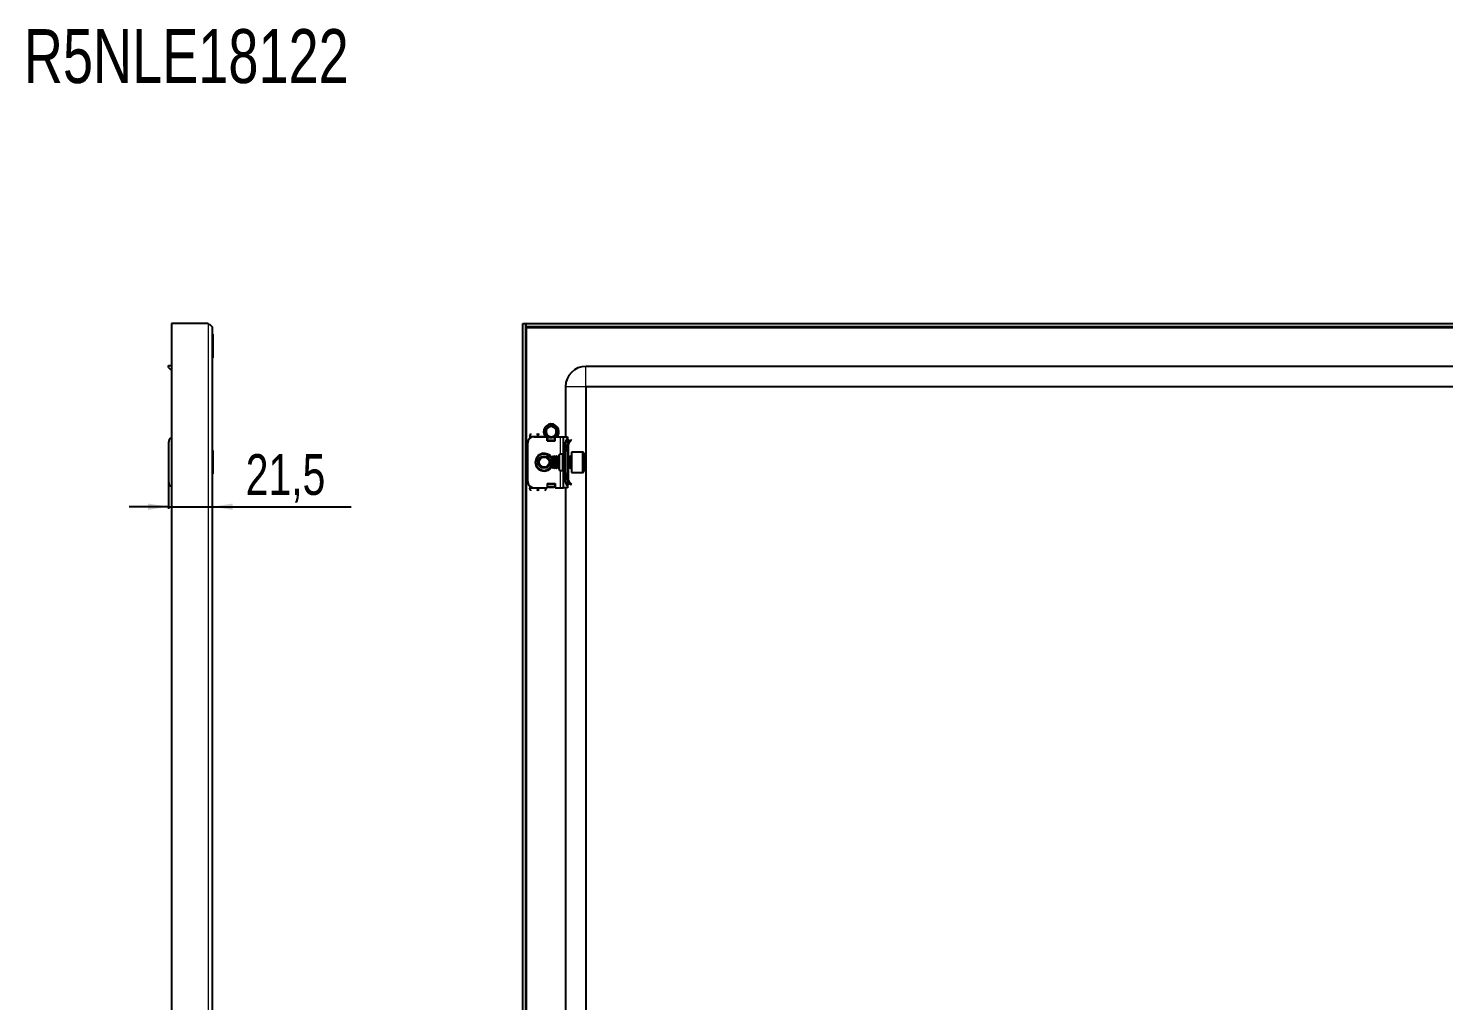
# Model space of a CAD drawing. Header units: millimetres. Extents: x -637 to 2088, y -736 to 1285.
# Drawn here: x 700 to 1394, y 808 to 1285 of the extents above; entities that cross this region are included whole.
import ezdxf

# ---------------------------------------------------------------- set-up
doc = ezdxf.new("R2010")
doc.units = ezdxf.units.MM
doc.layers.add('FORMAT', color=7, linetype='Continuous')
doc.styles.add('SLDTEXTSTYLE0', font='TXT', dxfattribs={"width": 0.75})
doc.dimstyles.new('SLDDIMSTYLE1', dxfattribs={"dimtxt": 20, "dimasz": 10, "dimexe": 0, "dimexo": 0.0625, "dimgap": 5, "dimtad": 2, "dimdec": 1, "dimrnd": 1e-09, "dimzin": 12, "dimdsep": 46, "dimtxsty": 'SLDTEXTSTYLE0', "dimsah": 1, "dimcen": 0.09, "dimadec": 0, "dimazin": 3, "dimtfac": 1, "dimtmove": 0, "dimatfit": 0, "dimfxl": 0, "dimfrac": 2, "dimtolj": 1, "dimtzin": 12, "dimarcsym": 0})

# ---------------------------------------------------------------- blocks, each defined once
blk = doc.blocks.new('_D_4')
at = {"layer": 'FORMAT'}
for p, q in [((768.38, 1063.1), (768.38, 1049.78)), ((768.38, 1050.78), (749.14, 1050.78)), ((768.38, 1050.78), (789.88, 1050.78)), ((789.88, 1050.78), (857.99, 1050.78))]:
    blk.add_line(p, q, dxfattribs=at)
for points in [[(768.38, 1050.78), (758.38, 1052.32), (758.38, 1049.24)], [(789.88, 1050.78), (799.88, 1049.24), (799.88, 1052.32)]]:
    blk.add_solid(points, dxfattribs=at)
at = {"layer": 'FORMAT', "insert": (806.27, 1076.56), "char_height": 20, "attachment_point": 1, "style": 'SLDTEXTSTYLE0'}
blk.add_mtext('21,5', dxfattribs=at)

msp = doc.modelspace()

# ---------------------------------------------------------------- linework, layer by layer
at = {"color": 7, "linetype": 'Continuous', "lineweight": 25}
for p, q in [((769.88, 1140.61), (769.88, -620.39)), ((787.78, 1140.61), (769.88, 1140.61)), ((942.11, -620.39), (942.11, 1140.61)), ((942.11, 1140.61), (943.61, 1140.61)), ((943.61, -620.39), (943.61, 1140.61)), ((943.81, 1139.11), (943.81, 1140.61)), ((943.81, 1140.61), (2086.41, 1140.61)), ((943.81, 1139.11), (2086.41, 1139.11)), ((789.88, 1138.51), (789.88, -618.29)), ((790.12, 1135.4), (789.88, 1135.4)), ((790.12, 1135.4), (790.12, 1123.83)), ((768.38, 1120.11), (769.88, 1120.11)), ((768.38, 1119.11), (768.38, 1120.11)), ((768.38, 1119.11), (769.38, 1118.11)), ((769.88, 1118.11), (769.38, 1118.11)), ((789.88, 1123.83), (790.12, 1123.83)), ((1502.61, 1119.61), (973.11, 1119.61)), ((963.11, 1109.61), (963.11, 1085.11)), ((973.11, 1109.61), (973.11, -589.39)), ((2057.11, 1109.61), (973.11, 1109.61)), ((954.48, 1090.14), (954.68, 1090.25)), ((954.66, 1090.24), (954.61, 1090.22)), ((954.66, 1090.17), (954.61, 1090.22)), ((954.66, 1090.24), (954.88, 1090.32)), ((954.84, 1090.33), (954.8, 1090.31)), ((955.03, 1090.41), (954.99, 1090.4)), ((955.03, 1090.41), (955.26, 1090.49)), ((955.23, 1090.48), (955.18, 1090.47)), ((955.42, 1090.53), (955.37, 1090.52)), ((956.3, 1090.61), (955.56, 1090.54)), ((957.8, 1090.09), (957.76, 1090.12)), ((957.97, 1089.97), (957.93, 1090)), ((945.61, 1085.36), (945.61, 1084.35)), ((947.61, 1085.11), (954.11, 1085.11)), ((953.11, 1087.71), (953.13, 1087.96)), ((953.11, 1087.5), (953.13, 1087.74)), ((953.11, 1087.71), (953.11, 1087.66)), ((953.11, 1087.5), (953.11, 1087.45)), ((953.12, 1087.91), (953.12, 1087.86)), ((953.12, 1087.3), (953.13, 1087.26)), ((953.15, 1088.12), (953.14, 1088.07)), ((953.15, 1087.11), (953.16, 1087.07)), ((953.19, 1088.32), (953.18, 1088.27)), ((953.19, 1088.32), (953.27, 1088.55)), ((953.19, 1086.93), (953.2, 1086.88)), ((953.24, 1088.51), (953.23, 1088.46)), ((953.23, 1086.75), (953.25, 1086.71)), ((953.29, 1086.58), (953.29, 1086.57)), ((953.88, 1085.6), (953.91, 1085.57)), ((954.01, 1085.46), (954.05, 1085.43)), ((954.03, 1089.78), (954.19, 1089.92)), ((954.11, 1083.11), (954.11, 1085.11)), ((954.31, 1084.32), (954.11, 1084.44)), ((954.11, 1083.11), (958.11, 1083.11)), ((954.33, 1085.2), (954.12, 1085.38)), ((954.16, 1085.33), (954.2, 1085.29)), ((954.31, 1083.11), (954.31, 1084.32)), ((954.33, 1085.2), (954.37, 1085.17)), ((954.36, 1084.73), (954.7, 1084.98)), ((954.86, 1084.73), (954.36, 1084.38)), ((954.36, 1084.38), (954.36, 1084.73)), ((954.36, 1083.47), (954.36, 1084.38)), ((954.36, 1083.11), (954.36, 1083.47)), ((954.5, 1085.08), (954.54, 1085.05)), ((954.67, 1084.98), (954.53, 1085.09)), ((954.67, 1084.98), (954.68, 1085.09)), ((954.67, 1084.98), (954.72, 1084.95)), ((954.86, 1084.73), (955.26, 1084.73)), ((955.21, 1084.75), (955.01, 1084.86)), ((955.03, 1084.81), (955.07, 1084.8)), ((955.21, 1084.75), (955.25, 1084.74)), ((955.39, 1084.7), (955.43, 1084.69)), ((956.56, 1084.65), (956.37, 1084.63)), ((956.7, 1084.67), (956.75, 1084.68)), ((957.08, 1084.78), (956.89, 1084.73)), ((956.94, 1084.73), (957.36, 1084.73)), ((957.86, 1084.38), (957.36, 1084.73)), ((957.45, 1085.02), (957.86, 1084.73)), ((957.86, 1084.73), (957.86, 1084.38)), ((958.11, 1084.44), (957.86, 1084.3)), ((957.86, 1084.38), (957.86, 1083.47)), ((957.86, 1083.47), (957.86, 1083.11)), ((958.12, 1089.83), (958.09, 1089.87)), ((958.11, 1083.11), (958.11, 1085.11)), ((958.11, 1085.11), (960.61, 1085.11)), ((958.37, 1085.65), (958.21, 1085.52)), ((958.27, 1089.69), (958.23, 1089.73)), ((958.34, 1085.68), (958.23, 1085.49)), ((958.27, 1089.69), (958.39, 1089.56)), ((958.38, 1089.57), (958.36, 1089.59)), ((958.4, 1088.48), (958.56, 1088.07)), ((958.88, 1086.5), (958.77, 1086.31)), ((958.89, 1086.49), (958.79, 1086.31)), ((958.94, 1086.63), (958.96, 1086.67)), ((959, 1086.81), (959.01, 1086.86)), ((959.1, 1087.42), (959.04, 1087.11)), ((959.04, 1087.01), (959.05, 1087.06)), ((959.08, 1087.21), (959.09, 1087.26)), ((959.1, 1087.42), (959.1, 1087.47)), ((959.11, 1087.61), (959.11, 1087.61)), ((960.61, 1085.11), (962.11, 1085.11)), ((962.11, 1085.11), (964.11, 1085.11)), ((962.11, 1082.11), (962.11, 1085.11)), ((964.11, 1085.11), (964.11, 1084.35)), ((964.11, 1084.35), (964.11, 1060.88)), ((964.11, 1084.03), (964.31, 1083.82)), ((964.61, 1083.11), (964.61, 1082.65)), ((964.69, 1082.78), (965.67, 1083.75)), ((965.05, 1082.42), (966.02, 1083.4)), ((965.67, 1083.75), (966.02, 1083.4)), ((768.38, 1082.11), (768.38, 1063.11)), ((790.13, 1078.4), (789.88, 1078.4)), ((790.13, 1078.4), (790.13, 1077.68)), ((790.13, 1077.68), (790.13, 1066.83)), ((944.61, 1063.11), (944.61, 1082.11)), ((961.61, 1076.61), (960.11, 1076.61)), ((960.11, 1068.61), (960.11, 1076.61)), ((962.11, 1063.11), (962.11, 1082.11)), ((963.11, 1063.11), (963.11, 1082.11)), ((964.61, 1081.36), (964.11, 1081.36)), ((964.11, 1077.86), (964.11, 1081.36)), ((964.61, 1077.86), (964.11, 1077.86)), ((964.61, 1077.86), (964.61, 1081.36)), ((964.61, 1075.61), (964.61, 1077.86)), ((965.05, 1082.42), (964.69, 1082.78)), ((971.51, 1077.61), (966.11, 1077.61)), ((966.11, 1077.61), (966.11, 1069.92)), ((972.11, 1077.01), (972.11, 1070.24)), ((956.66, 1075.61), (956.11, 1075.06)), ((956.11, 1075.06), (956.11, 1071.3)), ((956.11, 1071.3), (956.11, 1070.17)), ((956.11, 1070.17), (956.66, 1069.61)), ((956.72, 1075.61), (956.66, 1075.61)), ((956.66, 1075.61), (956.66, 1071)), ((956.66, 1071), (956.66, 1069.61)), ((956.66, 1069.61), (956.72, 1069.61)), ((957.11, 1075.06), (956.72, 1075.61)), ((956.72, 1075.61), (956.72, 1075.14)), ((956.72, 1075.14), (956.72, 1069.61)), ((956.72, 1069.61), (957.11, 1070.17)), ((957.49, 1075.61), (957.11, 1075.06)), ((957.11, 1075.06), (957.11, 1074.67)), ((957.11, 1074.67), (957.11, 1070.17)), ((957.11, 1070.17), (957.49, 1069.61)), ((957.72, 1075.61), (957.49, 1075.61)), ((957.49, 1075.61), (957.49, 1075.14)), ((957.49, 1075.14), (957.49, 1069.61)), ((957.49, 1069.61), (957.72, 1069.61)), ((958.11, 1075.06), (957.72, 1075.61)), ((957.72, 1075.61), (957.72, 1075.14)), ((957.72, 1075.14), (957.72, 1069.61)), ((957.72, 1069.61), (958.11, 1070.17)), ((958.49, 1075.61), (958.11, 1075.06)), ((958.11, 1075.06), (958.11, 1074.67)), ((958.11, 1074.67), (958.11, 1070.17)), ((958.11, 1070.17), (958.49, 1069.61)), ((958.72, 1075.61), (958.49, 1075.61)), ((958.49, 1075.61), (958.49, 1075.14)), ((958.49, 1075.14), (958.49, 1069.61)), ((958.49, 1069.61), (958.72, 1069.61)), ((959.11, 1075.06), (958.72, 1075.61)), ((958.72, 1075.61), (958.72, 1075.14)), ((958.72, 1075.14), (958.72, 1069.61)), ((958.72, 1069.61), (959.11, 1070.17)), ((959.49, 1075.61), (959.11, 1075.06)), ((959.11, 1075.06), (959.11, 1074.67)), ((959.11, 1074.67), (959.11, 1070.17)), ((959.11, 1070.17), (959.49, 1069.61)), ((959.72, 1075.61), (959.49, 1075.61)), ((959.49, 1075.61), (959.49, 1075.14)), ((959.49, 1075.14), (959.49, 1069.61)), ((959.49, 1069.61), (959.72, 1069.61)), ((960.11, 1075.06), (959.72, 1075.61)), ((959.72, 1075.61), (959.72, 1075.14)), ((959.72, 1075.14), (959.72, 1069.61)), ((959.72, 1069.61), (960.11, 1070.17)), ((964.49, 1075.61), (964.11, 1075.06)), ((964.11, 1070.17), (964.49, 1069.61)), ((964.72, 1075.61), (964.49, 1075.61)), ((964.49, 1075.61), (964.49, 1075.14)), ((964.49, 1075.14), (964.49, 1069.61)), ((964.49, 1069.61), (964.72, 1069.61)), ((964.61, 1067.36), (964.61, 1069.61)), ((965.11, 1075.06), (964.72, 1075.61)), ((964.72, 1075.61), (964.72, 1075.14)), ((964.72, 1075.14), (964.72, 1069.61)), ((964.72, 1069.61), (965.11, 1070.17)), ((965.49, 1075.61), (965.11, 1075.06)), ((965.11, 1075.06), (965.11, 1074.67)), ((965.11, 1074.67), (965.11, 1070.17)), ((965.11, 1070.17), (965.49, 1069.61)), ((965.86, 1075.61), (965.49, 1075.61)), ((965.49, 1075.61), (965.49, 1075.14)), ((965.49, 1075.14), (965.49, 1069.61)), ((965.49, 1069.61), (965.86, 1069.61)), ((966.11, 1069.92), (966.11, 1067.61)), ((972.11, 1070.24), (972.11, 1068.21)), ((789.88, 1066.83), (790.13, 1066.83)), ((960.11, 1068.61), (961.61, 1068.61)), ((962.11, 1060.11), (962.11, 1063.11)), ((964.11, 1067.36), (964.61, 1067.36)), ((964.11, 1063.86), (964.11, 1067.36)), ((964.61, 1063.86), (964.11, 1063.86)), ((964.61, 1063.86), (964.61, 1067.36)), ((964.61, 1062.11), (964.61, 1062.51)), ((965.05, 1062.8), (964.69, 1062.45)), ((964.69, 1062.45), (965.67, 1061.47)), ((965.05, 1062.8), (966.02, 1061.83)), ((966.11, 1067.61), (971.51, 1067.61)), ((945.61, 1060.88), (945.61, 1059.86)), ((947.61, 1060.11), (954.11, 1060.11)), ((953.61, 1060.11), (953.61, 1059.86)), ((954.11, 1062.11), (954.11, 1060.11)), ((954.11, 1062.11), (958.11, 1062.11)), ((954.11, 1060.23), (954.31, 1060.23)), ((954.31, 1060.23), (954.31, 1062.11)), ((954.36, 1061.76), (954.36, 1062.11)), ((954.36, 1060.85), (954.36, 1061.76)), ((954.36, 1060.49), (954.36, 1060.85)), ((954.36, 1060.85), (954.86, 1060.49)), ((954.86, 1060.14), (954.36, 1060.49)), ((954.86, 1060.49), (954.86, 1060.14)), ((957.36, 1060.49), (954.86, 1060.49)), ((957.36, 1060.14), (954.86, 1060.14)), ((957.36, 1060.49), (957.86, 1060.85)), ((957.36, 1060.14), (957.36, 1060.49)), ((957.86, 1060.49), (957.36, 1060.14)), ((957.86, 1062.11), (957.86, 1061.76)), ((957.86, 1061.76), (957.86, 1060.85)), ((957.86, 1060.85), (957.86, 1060.49)), ((958.11, 1062.11), (958.11, 1060.11)), ((958.11, 1060.11), (960.61, 1060.11)), ((960.61, 1060.11), (962.11, 1060.11)), ((964.11, 1060.11), (962.11, 1060.11)), ((963.11, 1060.11), (963.11, 585.11)), ((964.31, 1061.41), (964.11, 1061.2)), ((964.11, 1060.88), (964.11, 1060.11)), ((965.67, 1061.47), (966.02, 1061.83))]:
    msp.add_line(p, q, dxfattribs=at)
at = {"color": 8, "linetype": 'Continuous', "lineweight": 18}
for p, q in [((787.78, 1140.61), (787.78, -620.39)), ((944.21, -618.29), (944.21, 1138.51)), ((944.21, 1138.51), (2086.01, 1138.51)), ((973.11, 1109.61), (973.11, 1119.61)), ((973.11, 1109.61), (963.11, 1109.61)), ((945.61, 1085.36), (949.61, 1085.36)), ((949.61, 1085.36), (953.11, 1085.36)), ((957.86, 1083.47), (954.36, 1083.47)), ((960.61, 1076.61), (960.61, 1085.11)), ((964.11, 1083.61), (964.31, 1083.82)), ((964.11, 1083.11), (964.61, 1083.11)), ((961.61, 1068.61), (961.61, 1076.61)), ((963.11, 1082.11), (962.11, 1082.11)), ((971.51, 1069.92), (971.51, 1077.61)), ((965.86, 1069.61), (965.86, 1075.61)), ((971.51, 1067.61), (971.51, 1069.92)), ((960.61, 1060.11), (960.61, 1068.61)), ((962.11, 1063.11), (963.11, 1063.11)), ((945.61, 1059.86), (949.61, 1059.86)), ((953.61, 1059.86), (949.61, 1059.86)), ((954.36, 1061.76), (957.86, 1061.76)), ((964.11, 1062.11), (964.61, 1062.11)), ((964.11, 1061.61), (964.31, 1061.41))]:
    msp.add_line(p, q, dxfattribs=at)
at = {"color": 7, "linetype": 'Continuous', "lineweight": 25}
for radius in [3, 2.76, 2.45]:
    msp.add_circle((952.61, 1072.61), radius, dxfattribs=at)
for centre, radius, start, end in [((973.11, 1109.61), 10, 90, 180), ((956.11, 1087.61), 3.75, 0, 221.81031), ((956.11, 1087.61), 2.5, 108.59442, 168.59442), ((956.11, 1087.61), 2.5, 75.88813, 108.59442), ((956.11, 1087.61), 3, 59.92857, 86.21929), ((771.38, 1082.11), 3, 120, 180), ((947.61, 1082.11), 3, 90, 180), ((956.11, 1087.61), 2.5, 168.59442, 228.59442), ((956.11, 1087.61), 2.5, 228.59442, 288.59442), ((956.11, 1087.61), 2.5, 288.59442, 348.59442), ((956.11, 1087.61), 3, 360, 40.74374), ((956.11, 1087.61), 2.5, 348.59442, 10.51652), ((956.11, 1087.61), 3.75, 318.18969, 0), ((966.11, 1082.11), 3, 131.81031, 180), ((963.61, 1083.11), 1, 0, 45), ((952.61, 1072.61), 4, 90, 331.04498), ((952.61, 1072.61), 4, 28.95502, 90), ((961.61, 1077.11), 0.5, 270, 0), ((971.51, 1077.01), 0.6, 0, 90), ((965.86, 1075.86), 0.25, 270, 0), ((965.86, 1069.36), 0.25, 360, 90), ((771.38, 1063.11), 3, 180, 240), ((947.61, 1063.11), 3, 180, 270), ((961.61, 1068.11), 0.5, 360, 90), ((966.11, 1063.11), 3, 180, 228.18969), ((971.51, 1068.21), 0.6, 270, 360), ((963.61, 1062.11), 1, 315, 0)]:
    msp.add_arc(centre, radius, start, end, dxfattribs=at)
at = {"color": 8, "linetype": 'Continuous', "lineweight": 18}
for start, end in [(35.46217, 270), (270, 324.53783)]:
    msp.add_arc((952.61, 1072.61), 4.5, start, end, dxfattribs=at)
at = {"color": 7, "linetype": 'Continuous', "lineweight": 25}
for points, knots in [([(787.78, 1140.61), (788.06, 1140.43), (788.62, 1140.08), (789.32, 1139.54), (789.79, 1139.02), (789.85, 1138.68), (789.88, 1138.51)], [0, 0, 0, 0, 0.254757, 0.509649, 0.764542, 1, 1, 1, 1]), ([(943.81, 1139.5), (943.79, 1139.54), (943.66, 1139.91), (943.63, 1140.28), (943.61, 1140.61)], [0, 0, 0, 0, 0.09093, 1, 1, 1, 1]), ([(944.21, 1138.51), (944.12, 1138.69), (944.03, 1138.89), (943.95, 1139.09), (943.95, 1139.11)], [0, 0, 0, 0, 0.908361, 1, 1, 1, 1]), ([(954.64, 1090.16), (954.57, 1090.12), (954.22, 1089.89), (953.73, 1089.38), (953.51, 1088.83), (953.4, 1088.58)], [0, 0, 0, 0, 0.128781, 0.613629, 1, 1, 1, 1]), ([(955.31, 1089.98), (955.3, 1089.98), (955.25, 1089.96), (955.17, 1089.95), (955.07, 1089.95), (954.98, 1089.96), (954.89, 1089.99), (954.81, 1090.03), (954.74, 1090.07), (954.68, 1090.12), (954.65, 1090.15), (954.64, 1090.16)], [0, 0, 0, 0, 0.0429601, 0.1733, 0.2742626, 0.4010814, 0.5277159, 0.6542588, 0.7807587, 0.9368521, 1, 1, 1, 1]), ([(954.66, 1090.24), (954.69, 1090.22), (954.75, 1090.18), (954.82, 1090.11), (954.86, 1090.05), (954.87, 1090.01), (954.88, 1090)], [0, 0, 0, 0, 0.319514, 0.608493, 0.891527, 1, 1, 1, 1]), ([(954.95, 1089.98), (954.95, 1089.98), (954.95, 1090.01), (954.93, 1090.08), (954.9, 1090.17), (954.86, 1090.25), (954.82, 1090.29), (954.8, 1090.31)], [0, 0, 0, 0, 0.00279, 0.269575, 0.536371, 0.765499, 1, 1, 1, 1]), ([(954.84, 1090.33), (954.87, 1090.31), (954.93, 1090.27), (954.99, 1090.19), (955.03, 1090.11), (955.06, 1090.03), (955.06, 1089.98), (955.06, 1089.96)], [0, 0, 0, 0, 0.234253, 0.442787, 0.646465, 0.841043, 1, 1, 1, 1]), ([(955.1, 1089.95), (955.1, 1089.98), (955.11, 1090.05), (955.1, 1090.14), (955.08, 1090.24), (955.04, 1090.32), (955, 1090.37), (954.99, 1090.4)], [0, 0, 0, 0, 0.181695, 0.396783, 0.61186, 0.803681, 1, 1, 1, 1]), ([(955.03, 1090.41), (955.06, 1090.39), (955.11, 1090.34), (955.16, 1090.26), (955.19, 1090.18), (955.21, 1090.09), (955.21, 1090.02), (955.2, 1089.98), (955.19, 1089.96)], [0, 0, 0, 0, 0.208724, 0.39105, 0.568219, 0.73683, 0.894853, 1, 1, 1, 1]), ([(955.22, 1089.96), (955.22, 1089.97), (955.24, 1090.01), (955.25, 1090.08), (955.26, 1090.18), (955.25, 1090.28), (955.23, 1090.38), (955.2, 1090.44), (955.18, 1090.47)], [0, 0, 0, 0, 0.043388, 0.23288, 0.422274, 0.611632, 0.803279, 1, 1, 1, 1]), ([(955.23, 1090.48), (955.25, 1090.45), (955.29, 1090.4), (955.33, 1090.31), (955.35, 1090.23), (955.35, 1090.15), (955.34, 1090.07), (955.32, 1090.02), (955.3, 1089.99), (955.3, 1089.98)], [0, 0, 0, 0, 0.198483, 0.367712, 0.531083, 0.685778, 0.830503, 0.965152, 1, 1, 1, 1]), ([(955.56, 1090.54), (955.57, 1090.52), (955.59, 1090.47), (955.6, 1090.4), (955.6, 1090.32), (955.59, 1090.24), (955.55, 1090.16), (955.49, 1090.08), (955.39, 1090.02), (955.33, 1089.99), (955.31, 1089.98)], [0, 0, 0, 0, 0.098631, 0.238541, 0.378532, 0.49895, 0.601027, 0.777401, 0.9101, 1, 1, 1, 1]), ([(955.33, 1090), (955.34, 1090.02), (955.37, 1090.07), (955.4, 1090.16), (955.41, 1090.26), (955.41, 1090.38), (955.39, 1090.47), (955.37, 1090.52)], [0, 0, 0, 0, 0.13286, 0.29106, 0.491007, 0.69089, 1, 1, 1, 1]), ([(955.42, 1090.53), (955.43, 1090.51), (955.46, 1090.45), (955.48, 1090.37), (955.49, 1090.29), (955.48, 1090.21), (955.46, 1090.12), (955.42, 1090.06), (955.39, 1090.02)], [0, 0, 0, 0, 0.16279, 0.324686, 0.479688, 0.626058, 0.76302, 1, 1, 1, 1]), ([(955.41, 1090.03), (955.41, 1090.04), (955.44, 1090.06), (955.48, 1090.12), (955.52, 1090.2), (955.55, 1090.29), (955.57, 1090.38), (955.57, 1090.47), (955.56, 1090.52), (955.56, 1090.54)], [0, 0, 0, 0, 0.036757, 0.196192, 0.355485, 0.51469, 0.719746, 0.882005, 1, 1, 1, 1]), ([(956.72, 1090.04), (957, 1089.99), (957.29, 1089.93), (957.56, 1089.8), (957.57, 1089.8)], [0, 0, 0, 0, 0.965671, 1, 1, 1, 1]), ([(956.72, 1090.04), (956.81, 1090), (956.94, 1089.94), (957.07, 1089.87), (957.11, 1089.85)], [0, 0, 0, 0, 0.681733, 1, 1, 1, 1]), ([(957.57, 1089.8), (957.57, 1089.82), (957.56, 1089.86), (957.55, 1089.94), (957.55, 1090.03), (957.57, 1090.12), (957.6, 1090.18), (957.61, 1090.21)], [0, 0, 0, 0, 0.113604, 0.31095, 0.508229, 0.75166, 1, 1, 1, 1]), ([(957.63, 1090.2), (957.63, 1090.16), (957.62, 1090.09), (957.6, 1090), (957.57, 1089.94), (957.55, 1089.91), (957.55, 1089.91)], [0, 0, 0, 0, 0.357139, 0.680979, 0.998183, 1, 1, 1, 1]), ([(957.57, 1089.82), (957.59, 1089.84), (957.64, 1089.88), (957.69, 1089.95), (957.74, 1090.03), (957.75, 1090.09), (957.76, 1090.12)], [0, 0, 0, 0, 0.228254, 0.510351, 0.752319, 1, 1, 1, 1]), ([(957.8, 1090.09), (957.8, 1090.05), (957.79, 1089.98), (957.75, 1089.89), (957.71, 1089.81), (957.66, 1089.75), (957.62, 1089.72), (957.6, 1089.71)], [0, 0, 0, 0, 0.2402125, 0.454711, 0.6642872, 0.8645167, 1, 1, 1, 1]), ([(957.61, 1089.68), (957.64, 1089.69), (957.7, 1089.71), (957.77, 1089.77), (957.84, 1089.84), (957.89, 1089.91), (957.92, 1089.97), (957.93, 1090)], [0, 0, 0, 0, 0.172104, 0.391099, 0.610089, 0.802801, 1, 1, 1, 1]), ([(957.97, 1089.97), (957.96, 1089.93), (957.95, 1089.86), (957.9, 1089.78), (957.85, 1089.71), (957.78, 1089.65), (957.72, 1089.61), (957.68, 1089.6), (957.66, 1089.6)], [0, 0, 0, 0, 0.209239, 0.392702, 0.571062, 0.740844, 0.899958, 1, 1, 1, 1]), ([(945.61, 1085.36), (945.7, 1085.61), (945.89, 1086.09), (946.08, 1086.49), (946.18, 1086.69)], [0, 0, 0, 0, 0.5020654, 1, 1, 1, 1]), ([(949.03, 1086.68), (949.11, 1086.52), (949.29, 1086.17), (949.48, 1085.68), (949.59, 1085.4), (949.61, 1085.36)], [0, 0, 0, 0, 0.4154826, 0.9171518, 1, 1, 1, 1]), ([(949.61, 1085.36), (949.7, 1085.61), (949.89, 1086.09), (950.08, 1086.49), (950.18, 1086.69)], [0, 0, 0, 0, 0.502065, 1, 1, 1, 1]), ([(953.11, 1087.71), (953.14, 1087.72), (953.2, 1087.75), (953.3, 1087.78), (953.38, 1087.78), (953.44, 1087.77), (953.46, 1087.77)], [0, 0, 0, 0, 0.293779, 0.558982, 0.818494, 1, 1, 1, 1]), ([(953.33, 1087.68), (953.31, 1087.68), (953.27, 1087.69), (953.19, 1087.68), (953.13, 1087.67), (953.11, 1087.66)], [0, 0, 0, 0, 0.236131, 0.613435, 1, 1, 1, 1]), ([(953.88, 1085.6), (953.76, 1085.75), (953.48, 1086.1), (953.19, 1086.76), (953.13, 1087.27), (953.11, 1087.53)], [0, 0, 0, 0, 0.274163, 0.639603, 1, 1, 1, 1]), ([(953.12, 1087.91), (953.15, 1087.93), (953.22, 1087.95), (953.32, 1087.96), (953.41, 1087.96), (953.49, 1087.94), (953.55, 1087.92), (953.57, 1087.9), (953.57, 1087.9)], [0, 0, 0, 0, 0.227908, 0.430276, 0.627707, 0.816134, 0.99284, 1, 1, 1, 1]), ([(953.5, 1087.81), (953.5, 1087.82), (953.46, 1087.84), (953.39, 1087.86), (953.29, 1087.88), (953.2, 1087.88), (953.15, 1087.87), (953.12, 1087.86)], [0, 0, 0, 0, 0.050156, 0.304513, 0.55888, 0.776903, 1, 1, 1, 1]), ([(953.22, 1086.87), (953.2, 1086.91), (953.14, 1087.06), (953.13, 1087.22), (953.12, 1087.34)], [0, 0, 0, 0, 0.28291, 1, 1, 1, 1]), ([(953.58, 1087.93), (953.56, 1087.95), (953.51, 1087.99), (953.42, 1088.04), (953.33, 1088.06), (953.23, 1088.08), (953.17, 1088.07), (953.14, 1088.07)], [0, 0, 0, 0, 0.19243, 0.403622, 0.614801, 0.805152, 1, 1, 1, 1]), ([(953.15, 1088.12), (953.18, 1088.13), (953.25, 1088.14), (953.35, 1088.15), (953.43, 1088.13), (953.51, 1088.1), (953.58, 1088.06), (953.61, 1088.03), (953.63, 1088.01)], [0, 0, 0, 0, 0.205811, 0.38496, 0.558827, 0.724121, 0.878934, 1, 1, 1, 1]), ([(953.63, 1088.03), (953.63, 1088.04), (953.6, 1088.08), (953.55, 1088.13), (953.47, 1088.19), (953.38, 1088.23), (953.28, 1088.26), (953.21, 1088.27), (953.18, 1088.27)], [0, 0, 0, 0, 0.052579, 0.237815, 0.422949, 0.608044, 0.801367, 1, 1, 1, 1]), ([(953.19, 1088.32), (953.23, 1088.32), (953.29, 1088.33), (953.38, 1088.32), (953.47, 1088.29), (953.54, 1088.25), (953.6, 1088.2), (953.63, 1088.16), (953.64, 1088.14)], [0, 0, 0, 0, 0.207037, 0.38272, 0.55212, 0.712365, 0.86221, 1, 1, 1, 1]), ([(953.23, 1088.44), (953.24, 1088.47), (953.25, 1088.58), (953.31, 1088.68), (953.35, 1088.76)], [0, 0, 0, 0, 0.218168, 1, 1, 1, 1]), ([(953.65, 1088.15), (953.64, 1088.17), (953.62, 1088.22), (953.56, 1088.28), (953.49, 1088.35), (953.4, 1088.41), (953.32, 1088.44), (953.26, 1088.46), (953.23, 1088.46)], [0, 0, 0, 0, 0.112687, 0.266978, 0.464332, 0.661607, 0.829157, 1, 1, 1, 1]), ([(953.41, 1086.32), (953.4, 1086.34), (953.31, 1086.48), (953.26, 1086.64), (953.23, 1086.77)], [0, 0, 0, 0, 0.192577, 1, 1, 1, 1]), ([(953.24, 1088.51), (953.27, 1088.5), (953.33, 1088.5), (953.41, 1088.48), (953.49, 1088.44), (953.55, 1088.39), (953.6, 1088.34), (953.64, 1088.28), (953.66, 1088.24), (953.66, 1088.22)], [0, 0, 0, 0, 0.164802, 0.328662, 0.485343, 0.633184, 0.771489, 0.900657, 1, 1, 1, 1]), ([(953.66, 1088.11), (953.65, 1088.08), (953.63, 1088), (953.57, 1087.9), (953.51, 1087.81), (953.44, 1087.75), (953.37, 1087.7), (953.31, 1087.67), (953.28, 1087.66), (953.27, 1087.65)], [0, 0, 0, 0, 0.125166, 0.336769, 0.488675, 0.640371, 0.791962, 0.943503, 1, 1, 1, 1]), ([(953.27, 1087.65), (953.27, 1087.58), (953.29, 1087.19), (953.47, 1086.52), (953.84, 1086.04), (954.01, 1085.82)], [0, 0, 0, 0, 0.108003, 0.585763, 1, 1, 1, 1]), ([(953.4, 1088.58), (953.41, 1088.58), (953.44, 1088.57), (953.49, 1088.54), (953.55, 1088.5), (953.6, 1088.44), (953.64, 1088.37), (953.67, 1088.26), (953.67, 1088.17), (953.66, 1088.11), (953.66, 1088.11)], [0, 0, 0, 0, 0.022761, 0.192243, 0.346896, 0.477535, 0.588677, 0.783334, 0.968624, 1, 1, 1, 1]), ([(953.67, 1088.18), (953.67, 1088.21), (953.66, 1088.27), (953.62, 1088.36), (953.57, 1088.44), (953.51, 1088.5), (953.45, 1088.55), (953.42, 1088.57), (953.4, 1088.58)], [0, 0, 0, 0, 0.182737, 0.363423, 0.543947, 0.724373, 0.904747, 1, 1, 1, 1]), ([(953.79, 1085.73), (953.75, 1085.77), (953.62, 1085.91), (953.52, 1086.08), (953.46, 1086.2)], [0, 0, 0, 0, 0.288707, 1, 1, 1, 1]), ([(953.88, 1085.6), (953.9, 1085.63), (953.93, 1085.68), (953.99, 1085.73), (954.06, 1085.78), (954.14, 1085.81), (954.21, 1085.82), (954.27, 1085.82), (954.31, 1085.81), (954.33, 1085.81)], [0, 0, 0, 0, 0.169226, 0.337427, 0.497935, 0.649179, 0.790582, 0.922688, 1, 1, 1, 1]), ([(954.37, 1085.77), (954.36, 1085.77), (954.3, 1085.77), (954.2, 1085.75), (954.09, 1085.71), (953.99, 1085.65), (953.94, 1085.6), (953.91, 1085.57)], [0, 0, 0, 0, 0.046579, 0.3626876, 0.5517357, 0.7407531, 1, 1, 1, 1]), ([(954.01, 1085.82), (954.01, 1085.82), (954.04, 1085.83), (954.09, 1085.85), (954.18, 1085.86), (954.28, 1085.84), (954.38, 1085.79), (954.43, 1085.75), (954.45, 1085.74)], [0, 0, 0, 0, 0.045866, 0.230744, 0.387461, 0.658246, 0.861978, 1, 1, 1, 1]), ([(954.37, 1085.8), (954.34, 1085.81), (954.28, 1085.83), (954.18, 1085.84), (954.09, 1085.84), (954.03, 1085.82), (954.01, 1085.82)], [0, 0, 0, 0, 0.251795, 0.502165, 0.752314, 1, 1, 1, 1]), ([(954.01, 1085.46), (954.03, 1085.5), (954.06, 1085.56), (954.12, 1085.63), (954.18, 1085.68), (954.25, 1085.72), (954.32, 1085.75), (954.37, 1085.75), (954.39, 1085.75)], [0, 0, 0, 0, 0.211659, 0.390361, 0.562352, 0.724819, 0.876696, 1, 1, 1, 1]), ([(954.46, 1085.69), (954.43, 1085.69), (954.36, 1085.67), (954.27, 1085.64), (954.19, 1085.58), (954.11, 1085.52), (954.07, 1085.46), (954.05, 1085.43)], [0, 0, 0, 0, 0.190996, 0.383798, 0.576553, 0.78528, 1, 1, 1, 1]), ([(954.16, 1085.33), (954.17, 1085.36), (954.19, 1085.43), (954.24, 1085.51), (954.3, 1085.58), (954.37, 1085.62), (954.42, 1085.66), (954.46, 1085.67), (954.47, 1085.67)], [0, 0, 0, 0, 0.219212, 0.409339, 0.593597, 0.768568, 0.932394, 1, 1, 1, 1]), ([(954.56, 1085.61), (954.56, 1085.61), (954.53, 1085.6), (954.46, 1085.57), (954.38, 1085.52), (954.3, 1085.45), (954.24, 1085.38), (954.22, 1085.32), (954.2, 1085.29)], [0, 0, 0, 0, 0.002693, 0.20821, 0.413641, 0.619057, 0.807274, 1, 1, 1, 1]), ([(954.33, 1085.2), (954.33, 1085.23), (954.34, 1085.3), (954.38, 1085.39), (954.43, 1085.47), (954.49, 1085.53), (954.54, 1085.57), (954.57, 1085.58), (954.58, 1085.58)], [0, 0, 0, 0, 0.222831, 0.420099, 0.612409, 0.79585, 0.967895, 1, 1, 1, 1]), ([(954.62, 1085.48), (954.61, 1085.48), (954.57, 1085.45), (954.51, 1085.4), (954.44, 1085.33), (954.4, 1085.25), (954.38, 1085.2), (954.37, 1085.17)], [0, 0, 0, 0, 0.0849649, 0.3293377, 0.5737157, 0.7844106, 1, 1, 1, 1]), ([(954.45, 1085.74), (954.46, 1085.73), (954.5, 1085.7), (954.55, 1085.63), (954.6, 1085.55), (954.63, 1085.46), (954.65, 1085.38), (954.66, 1085.32), (954.66, 1085.29)], [0, 0, 0, 0, 0.066273, 0.267344, 0.423096, 0.618734, 0.814089, 1, 1, 1, 1]), ([(954.5, 1085.08), (954.5, 1085.12), (954.5, 1085.19), (954.53, 1085.28), (954.58, 1085.36), (954.61, 1085.41), (954.64, 1085.43), (954.64, 1085.43)], [0, 0, 0, 0, 0.275174, 0.522846, 0.765225, 0.99702, 1, 1, 1, 1]), ([(954.66, 1085.3), (954.64, 1085.27), (954.6, 1085.22), (954.56, 1085.14), (954.55, 1085.08), (954.54, 1085.05)], [0, 0, 0, 0, 0.36332, 0.677837, 1, 1, 1, 1]), ([(954.66, 1085.29), (954.72, 1085.26), (955.05, 1085.08), (955.72, 1084.9), (956.34, 1084.94), (956.64, 1085.01), (956.64, 1085.01)], [0, 0, 0, 0, 0.102158, 0.551599, 0.99962, 1, 1, 1, 1]), ([(954.74, 1085.27), (954.74, 1085.26), (954.74, 1085.23), (954.73, 1085.17), (954.71, 1085.08), (954.67, 1085.02), (954.66, 1084.99)], [0, 0, 0, 0, 0.058255, 0.305509, 0.64716, 1, 1, 1, 1]), ([(956.7, 1084.67), (956.67, 1084.67), (956.35, 1084.61), (955.71, 1084.59), (955.06, 1084.78), (954.72, 1084.95), (954.66, 1084.99)], [0, 0, 0, 0, 0.044285, 0.46488, 0.894202, 1, 1, 1, 1]), ([(955.59, 1084.68), (955.54, 1084.68), (955.4, 1084.68), (955.27, 1084.73), (955.17, 1084.76)], [0, 0, 0, 0, 0.3173854, 1, 1, 1, 1]), ([(956.27, 1084.64), (956.2, 1084.63), (956.04, 1084.6), (955.87, 1084.62), (955.76, 1084.63)], [0, 0, 0, 0, 0.399625, 1, 1, 1, 1]), ([(956.64, 1085.01), (956.64, 1085.02), (956.67, 1085.08), (956.73, 1085.15), (956.82, 1085.21), (956.88, 1085.23), (956.9, 1085.24)], [0, 0, 0, 0, 0.153621, 0.528305, 0.811762, 1, 1, 1, 1]), ([(956.78, 1085.18), (956.76, 1085.16), (956.71, 1085.12), (956.66, 1085.06), (956.64, 1085.02), (956.64, 1085.01)], [0, 0, 0, 0, 0.41332, 0.833507, 1, 1, 1, 1]), ([(956.7, 1084.67), (956.69, 1084.7), (956.67, 1084.75), (956.65, 1084.84), (956.65, 1084.92), (956.67, 1085), (956.7, 1085.09), (956.75, 1085.14), (956.78, 1085.18)], [0, 0, 0, 0, 0.162579, 0.32416, 0.478216, 0.623372, 0.759205, 1, 1, 1, 1]), ([(956.82, 1085.18), (956.82, 1085.18), (956.78, 1085.13), (956.75, 1085.05), (956.72, 1084.93), (956.72, 1084.84), (956.73, 1084.76), (956.74, 1084.71), (956.75, 1084.68)], [0, 0, 0, 0, 0.001313, 0.309582, 0.493731, 0.677835, 0.837663, 1, 1, 1, 1]), ([(956.89, 1084.72), (956.87, 1084.75), (956.83, 1084.8), (956.8, 1084.89), (956.79, 1084.97), (956.8, 1085.05), (956.81, 1085.13), (956.84, 1085.19), (956.86, 1085.22), (956.86, 1085.23)], [0, 0, 0, 0, 0.195461, 0.359649, 0.517607, 0.666788, 0.806268, 0.936243, 1, 1, 1, 1]), ([(956.93, 1085.22), (956.92, 1085.2), (956.9, 1085.15), (956.88, 1085.07), (956.87, 1084.98), (956.88, 1084.86), (956.92, 1084.78), (956.94, 1084.73)], [0, 0, 0, 0, 0.12511, 0.303759, 0.482355, 0.660934, 1, 1, 1, 1]), ([(956.89, 1084.72), (956.9, 1084.72), (956.91, 1084.72), (956.93, 1084.73), (956.94, 1084.73)], [0, 0, 0, 0, 0.4789775, 1, 1, 1, 1]), ([(956.9, 1085.24), (956.92, 1085.25), (956.96, 1085.26), (957.04, 1085.27), (957.14, 1085.27), (957.21, 1085.26), (957.25, 1085.25), (957.26, 1085.25)], [0, 0, 0, 0, 0.099011, 0.388276, 0.61301, 0.895384, 1, 1, 1, 1]), ([(957.08, 1084.78), (957.06, 1084.8), (957.01, 1084.85), (956.97, 1084.94), (956.94, 1085.02), (956.93, 1085.1), (956.94, 1085.18), (956.95, 1085.23), (956.96, 1085.26)], [0, 0, 0, 0, 0.202252, 0.376941, 0.546153, 0.706797, 0.857217, 1, 1, 1, 1]), ([(957.05, 1085.27), (957.05, 1085.27), (957.04, 1085.23), (957.03, 1085.16), (957.03, 1085.06), (957.05, 1084.96), (957.08, 1084.87), (957.11, 1084.82), (957.13, 1084.79)], [0, 0, 0, 0, 0.019058, 0.219488, 0.419831, 0.620151, 0.807785, 1, 1, 1, 1]), ([(957.28, 1084.85), (957.25, 1084.87), (957.2, 1084.92), (957.14, 1085), (957.1, 1085.08), (957.08, 1085.16), (957.07, 1085.23), (957.08, 1085.26), (957.08, 1085.27)], [0, 0, 0, 0, 0.218347, 0.41099, 0.598711, 0.777744, 0.945667, 1, 1, 1, 1]), ([(957.28, 1084.85), (957.26, 1084.84), (957.2, 1084.82), (957.13, 1084.8), (957.08, 1084.8)], [0, 0, 0, 0, 0.301025, 1, 1, 1, 1]), ([(957.08, 1084.78), (957.09, 1084.78), (957.11, 1084.78), (957.12, 1084.79), (957.13, 1084.79)], [0, 0, 0, 0, 0.4765794, 1, 1, 1, 1]), ([(957.11, 1089.85), (957.19, 1089.81), (957.51, 1089.65), (958.02, 1089.24), (958.27, 1088.73), (958.4, 1088.48)], [0, 0, 0, 0, 0.130652, 0.560007, 1, 1, 1, 1]), ([(957.19, 1085.27), (957.18, 1085.25), (957.18, 1085.2), (957.19, 1085.11), (957.22, 1085.02), (957.26, 1084.94), (957.3, 1084.89), (957.32, 1084.87)], [0, 0, 0, 0, 0.114393, 0.350182, 0.585971, 0.790611, 1, 1, 1, 1]), ([(957.46, 1084.94), (957.43, 1084.96), (957.38, 1085), (957.31, 1085.07), (957.26, 1085.15), (957.24, 1085.21), (957.23, 1085.25), (957.23, 1085.26)], [0, 0, 0, 0, 0.2607623, 0.4948046, 0.7237939, 0.9427899, 1, 1, 1, 1]), ([(957.26, 1085.25), (957.33, 1085.29), (957.65, 1085.47), (958.14, 1085.94), (958.45, 1086.53), (958.54, 1086.87), (958.56, 1086.92)], [0, 0, 0, 0, 0.104785, 0.513079, 0.918136, 1, 1, 1, 1]), ([(957.28, 1085.3), (957.3, 1085.29), (957.34, 1085.28), (957.4, 1085.25), (957.48, 1085.21), (957.56, 1085.13), (957.61, 1085.07), (957.63, 1085.03)], [0, 0, 0, 0, 0.084477, 0.253367, 0.470159, 0.686909, 1, 1, 1, 1]), ([(957.28, 1084.85), (957.28, 1084.85), (957.3, 1084.86), (957.31, 1084.87), (957.32, 1084.87)], [0, 0, 0, 0, 0.4764859, 1, 1, 1, 1]), ([(957.35, 1085.24), (957.35, 1085.22), (957.36, 1085.17), (957.4, 1085.1), (957.44, 1085.02), (957.49, 1084.98), (957.51, 1084.96)], [0, 0, 0, 0, 0.154183, 0.462567, 0.728091, 1, 1, 1, 1]), ([(957.64, 1085.04), (957.61, 1085.06), (957.55, 1085.09), (957.48, 1085.16), (957.45, 1085.21), (957.43, 1085.24)], [0, 0, 0, 0, 0.362858, 0.693435, 1, 1, 1, 1]), ([(957.46, 1084.94), (957.47, 1084.94), (957.49, 1084.95), (957.5, 1084.96), (957.51, 1084.96)], [0, 0, 0, 0, 0.477867, 1, 1, 1, 1]), ([(958.18, 1089.4), (958.16, 1089.39), (958.12, 1089.38), (958.03, 1089.37), (957.93, 1089.39), (957.84, 1089.43), (957.76, 1089.48), (957.68, 1089.56), (957.6, 1089.68), (957.58, 1089.76), (957.57, 1089.8)], [0, 0, 0, 0, 0.073646, 0.169563, 0.351373, 0.438893, 0.519676, 0.682906, 0.8512, 1, 1, 1, 1]), ([(958.94, 1086.63), (958.73, 1086.21), (958.42, 1085.56), (957.83, 1085.16), (957.63, 1085.03)], [0, 0, 0, 0, 0.657042, 1, 1, 1, 1]), ([(957.64, 1085.04), (957.65, 1085.04), (957.66, 1085.05), (957.68, 1085.06), (957.68, 1085.06)], [0, 0, 0, 0, 0.480194, 1, 1, 1, 1]), ([(957.81, 1085.15), (957.8, 1085.14), (957.75, 1085.1), (957.69, 1085.08), (957.65, 1085.06)], [0, 0, 0, 0, 0.230751, 1, 1, 1, 1]), ([(957.68, 1089.57), (957.68, 1089.57), (957.73, 1089.58), (957.8, 1089.61), (957.89, 1089.65), (957.97, 1089.71), (958.04, 1089.78), (958.07, 1089.84), (958.09, 1089.87)], [0, 0, 0, 0, 0.0505, 0.241124, 0.431653, 0.622154, 0.808692, 1, 1, 1, 1]), ([(958.12, 1089.83), (958.11, 1089.8), (958.09, 1089.74), (958.03, 1089.66), (957.97, 1089.6), (957.9, 1089.55), (957.83, 1089.52), (957.77, 1089.51), (957.74, 1089.51), (957.74, 1089.51)], [0, 0, 0, 0, 0.198035, 0.367663, 0.531495, 0.686664, 0.831818, 0.981917, 1, 1, 1, 1]), ([(957.75, 1089.49), (957.76, 1089.49), (957.79, 1089.49), (957.86, 1089.5), (957.94, 1089.52), (958.02, 1089.55), (958.1, 1089.6), (958.17, 1089.65), (958.21, 1089.7), (958.23, 1089.73)], [0, 0, 0, 0, 0.018281, 0.175639, 0.332896, 0.490097, 0.647274, 0.821632, 1, 1, 1, 1]), ([(958.27, 1089.69), (958.25, 1089.67), (958.22, 1089.62), (958.16, 1089.55), (958.1, 1089.5), (958.03, 1089.46), (957.95, 1089.44), (957.88, 1089.43), (957.83, 1089.45), (957.8, 1089.45)], [0, 0, 0, 0, 0.159446, 0.318034, 0.469983, 0.61348, 0.747649, 0.872856, 1, 1, 1, 1]), ([(957.81, 1085.15), (957.82, 1085.15), (957.83, 1085.16), (957.84, 1085.17), (957.85, 1085.17)], [0, 0, 0, 0, 0.482687, 1, 1, 1, 1]), ([(957.82, 1089.44), (957.85, 1089.43), (957.9, 1089.42), (957.99, 1089.42), (958.07, 1089.43), (958.15, 1089.45), (958.26, 1089.5), (958.32, 1089.56), (958.36, 1089.59)], [0, 0, 0, 0, 0.149407, 0.278563, 0.407661, 0.536722, 0.727045, 1, 1, 1, 1]), ([(957.97, 1085.26), (957.97, 1085.27), (957.99, 1085.28), (958, 1085.29), (958, 1085.29)], [0, 0, 0, 0, 0.4845464, 1, 1, 1, 1]), ([(958.65, 1086.09), (958.64, 1086.04), (958.53, 1085.74), (958.29, 1085.53), (958.08, 1085.36)], [0, 0, 0, 0, 0.171865, 1, 1, 1, 1]), ([(958.11, 1085.38), (958.12, 1085.39), (958.13, 1085.4), (958.14, 1085.41), (958.15, 1085.41)], [0, 0, 0, 0, 0.485158, 1, 1, 1, 1]), ([(958.38, 1089.57), (958.36, 1089.55), (958.33, 1089.5), (958.27, 1089.44), (958.21, 1089.41), (958.18, 1089.4), (958.18, 1089.4)], [0, 0, 0, 0, 0.315056, 0.630194, 0.945514, 1, 1, 1, 1]), ([(958.18, 1089.4), (958.2, 1089.37), (958.45, 1089.15), (958.79, 1088.69), (959.03, 1088.08), (959.09, 1087.73), (959.11, 1087.61)], [0, 0, 0, 0, 0.050685, 0.485619, 0.826643, 1, 1, 1, 1]), ([(958.25, 1085.51), (958.25, 1085.52), (958.26, 1085.53), (958.27, 1085.54), (958.28, 1085.54)], [0, 0, 0, 0, 0.4842322, 1, 1, 1, 1]), ([(958.74, 1086.23), (958.71, 1086.16), (958.63, 1085.94), (958.46, 1085.78), (958.35, 1085.68)], [0, 0, 0, 0, 0.333789, 1, 1, 1, 1]), ([(958.37, 1085.65), (958.38, 1085.65), (958.39, 1085.67), (958.41, 1085.69), (958.42, 1085.7)], [0, 0, 0, 0, 0.296796, 1, 1, 1, 1]), ([(958.56, 1086.92), (958.55, 1086.96), (958.54, 1087.02), (958.55, 1087.09), (958.56, 1087.12)], [0, 0, 0, 0, 0.5444726, 1, 1, 1, 1]), ([(959, 1086.81), (958.97, 1086.81), (958.91, 1086.81), (958.82, 1086.83), (958.74, 1086.86), (958.67, 1086.9), (958.62, 1086.95), (958.58, 1087.01), (958.56, 1087.04), (958.55, 1087.06)], [0, 0, 0, 0, 0.1656667, 0.3305216, 0.4888089, 0.6385249, 0.7786294, 0.9092127, 1, 1, 1, 1]), ([(958.94, 1086.63), (958.91, 1086.64), (958.86, 1086.64), (958.78, 1086.67), (958.71, 1086.72), (958.65, 1086.77), (958.6, 1086.83), (958.57, 1086.89), (958.55, 1086.95), (958.55, 1086.98), (958.55, 1086.99)], [0, 0, 0, 0, 0.1540267, 0.3070949, 0.4528616, 0.5901228, 0.718565, 0.8388555, 0.9524699, 1, 1, 1, 1]), ([(958.62, 1087.28), (958.62, 1087.39), (958.64, 1087.65), (958.59, 1087.91), (958.56, 1088.07)], [0, 0, 0, 0, 0.408521, 1, 1, 1, 1]), ([(958.56, 1087.12), (958.56, 1087.13), (958.57, 1087.17), (958.59, 1087.23), (958.61, 1087.27), (958.62, 1087.28)], [0, 0, 0, 0, 0.157682, 0.80304, 1, 1, 1, 1]), ([(958.58, 1087.26), (958.59, 1087.25), (958.62, 1087.21), (958.69, 1087.16), (958.77, 1087.11), (958.86, 1087.07), (958.96, 1087.05), (959.02, 1087.06), (959.05, 1087.06)], [0, 0, 0, 0, 0.069872, 0.258455, 0.446951, 0.635422, 0.81547, 1, 1, 1, 1]), ([(959.04, 1087.01), (959.01, 1087), (958.94, 1086.99), (958.85, 1086.99), (958.76, 1087.01), (958.69, 1087.05), (958.63, 1087.09), (958.6, 1087.13), (958.58, 1087.14)], [0, 0, 0, 0, 0.208898, 0.388587, 0.562428, 0.727295, 0.881578, 1, 1, 1, 1]), ([(958.58, 1087.12), (958.59, 1087.1), (958.63, 1087.05), (958.69, 1086.99), (958.76, 1086.94), (958.84, 1086.9), (958.92, 1086.87), (958.98, 1086.86), (959.01, 1086.86)], [0, 0, 0, 0, 0.137266, 0.30795, 0.478578, 0.649185, 0.822833, 1, 1, 1, 1]), ([(958.58, 1086.97), (958.58, 1086.96), (958.61, 1086.92), (958.66, 1086.86), (958.73, 1086.79), (958.81, 1086.73), (958.88, 1086.7), (958.93, 1086.68), (958.96, 1086.67)], [0, 0, 0, 0, 0.076151, 0.276704, 0.47712, 0.677473, 0.837574, 1, 1, 1, 1]), ([(959.08, 1087.21), (959.04, 1087.2), (958.98, 1087.18), (958.88, 1087.17), (958.79, 1087.18), (958.71, 1087.21), (958.65, 1087.24), (958.62, 1087.26), (958.61, 1087.27)], [0, 0, 0, 0, 0.214065, 0.402363, 0.585629, 0.760234, 0.923894, 1, 1, 1, 1]), ([(958.62, 1087.33), (958.62, 1087.34), (958.64, 1087.37), (958.68, 1087.42), (958.73, 1087.47), (958.8, 1087.52), (958.88, 1087.57), (958.96, 1087.6), (959.04, 1087.61), (959.08, 1087.61), (959.11, 1087.61)], [0, 0, 0, 0, 0.060221, 0.18113, 0.301988, 0.42281, 0.589437, 0.75603, 0.87711, 1, 1, 1, 1]), ([(958.64, 1087.37), (958.67, 1087.35), (958.72, 1087.31), (958.81, 1087.28), (958.9, 1087.25), (959, 1087.25), (959.06, 1087.26), (959.09, 1087.26)], [0, 0, 0, 0, 0.189173, 0.404697, 0.62022, 0.807935, 1, 1, 1, 1]), ([(959.1, 1087.42), (959.07, 1087.4), (959, 1087.37), (958.91, 1087.36), (958.81, 1087.36), (958.73, 1087.37), (958.68, 1087.39), (958.66, 1087.4)], [0, 0, 0, 0, 0.235039, 0.445532, 0.651268, 0.847853, 1, 1, 1, 1]), ([(958.87, 1086.5), (958.85, 1086.44), (958.82, 1086.32), (958.76, 1086.2), (958.72, 1086.14)], [0, 0, 0, 0, 0.4624819, 1, 1, 1, 1]), ([(958.75, 1087.48), (958.78, 1087.47), (958.84, 1087.45), (958.93, 1087.44), (959.02, 1087.44), (959.07, 1087.46), (959.1, 1087.47)], [0, 0, 0, 0, 0.237597, 0.516729, 0.755527, 1, 1, 1, 1]), ([(959.11, 1087.62), (959.07, 1087.61), (959.01, 1087.57), (958.92, 1087.55), (958.86, 1087.54), (958.83, 1087.54)], [0, 0, 0, 0, 0.3712256, 0.7088717, 1, 1, 1, 1]), ([(959.04, 1087.01), (959.04, 1086.96), (959.02, 1086.88), (958.99, 1086.8), (958.98, 1086.78)], [0, 0, 0, 0, 0.657988, 1, 1, 1, 1]), ([(959.11, 1087.62), (959.11, 1087.57), (959.11, 1087.49), (959.09, 1087.42), (959.09, 1087.39)], [0, 0, 0, 0, 0.6598587, 1, 1, 1, 1]), ([(964.69, 1082.78), (964.54, 1082.59), (964.23, 1082.21), (964.11, 1081.68), (964.11, 1081.4), (964.11, 1081.36)], [0, 0, 0, 0, 0.461863, 0.923726, 1, 1, 1, 1]), ([(965.05, 1082.42), (964.93, 1082.27), (964.74, 1082.05), (964.62, 1081.67), (964.61, 1081.47), (964.61, 1081.36)], [0, 0, 0, 0, 0.4850424, 0.7384039, 1, 1, 1, 1]), ([(964.11, 1063.86), (964.13, 1063.62), (964.18, 1063.14), (964.47, 1062.68), (964.66, 1062.48), (964.69, 1062.45)], [0, 0, 0, 0, 0.4618628, 0.9237257, 1, 1, 1, 1]), ([(964.61, 1063.86), (964.63, 1063.67), (964.66, 1063.38), (964.84, 1063.03), (964.98, 1062.88), (965.05, 1062.8)], [0, 0, 0, 0, 0.485042, 0.738404, 1, 1, 1, 1]), ([(946.18, 1058.55), (946.1, 1058.71), (945.92, 1059.05), (945.73, 1059.54), (945.62, 1059.82), (945.61, 1059.86)], [0, 0, 0, 0, 0.415483, 0.917152, 1, 1, 1, 1]), ([(949.61, 1059.86), (949.51, 1059.62), (949.32, 1059.13), (949.13, 1058.74), (949.03, 1058.54)], [0, 0, 0, 0, 0.5020654, 1, 1, 1, 1]), ([(950.18, 1058.55), (950.1, 1058.71), (949.92, 1059.05), (949.73, 1059.54), (949.62, 1059.82), (949.61, 1059.86)], [0, 0, 0, 0, 0.4154826, 0.9171518, 1, 1, 1, 1]), ([(953.61, 1059.86), (953.51, 1059.62), (953.32, 1059.13), (953.13, 1058.74), (953.03, 1058.54)], [0, 0, 0, 0, 0.502065, 1, 1, 1, 1])]:
    msp.add_open_spline(points, degree=3, knots=knots, dxfattribs=at)
msp.add_open_spline([(943.81, 1139.11), (943.84, 1139.1), (943.91, 1139.09), (944.01, 1138.95), (944.11, 1138.75), (944.17, 1138.59), (944.21, 1138.51)], degree=3, dxfattribs=at)

# ---------------------------------------------------------------- texts
at = {"layer": 'FORMAT', "insert": (697.45, 1285.04), "char_height": 26.458, "attachment_point": 1, "style": 'SLDTEXTSTYLE0'}
msp.add_mtext('R5NLE18122', dxfattribs=at)

# ---------------------------------------------------------------- dimensions: what is measured, and where the dimension line sits
at = {"layer": 'FORMAT'}
dim = msp.add_linear_dim(base=(789.88, 1050.78), p1=(768.38, 1063.11), p2=(789.88, 1138.51), dimstyle='SLDDIMSTYLE1', dxfattribs=at)
dim.commit()
dim.dimension.update_dxf_attribs({"geometry": '_D_4', "text_midpoint": (832.13, 1050.78), "dimtype": 160})

doc.saveas('drawing.dxf')
